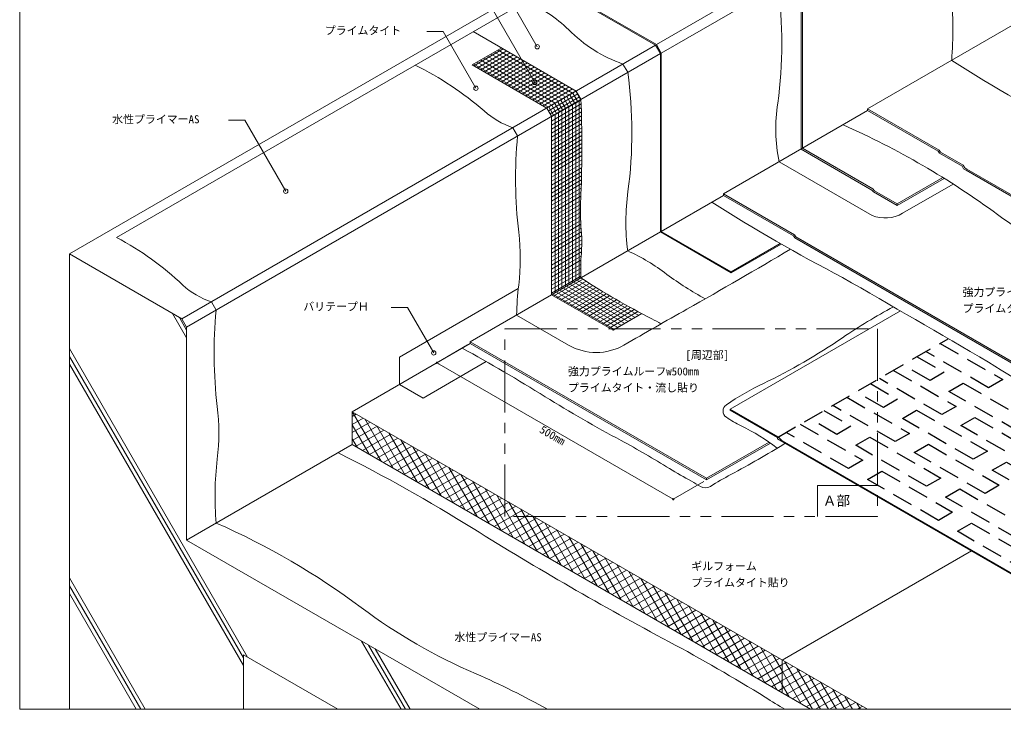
# Model space of a CAD drawing. Units: millimetres, scale not verified. Extents: x -1381 to 1381, y -955 to 955.
# Drawn here: x -1381 to 421, y -955 to 308 of the extents above; entities that cross this region are included whole.
import ezdxf
from ezdxf.enums import TextEntityAlignment as Align

# ---------------------------------------------------------------- set-up
doc = ezdxf.new("R2010")
doc.units = ezdxf.units.MM
doc.header["$LTSCALE"] = 3
doc.linetypes.add('USER1', pattern=[19.05, 12.7, -6.35])
doc.linetypes.add('USER2', pattern=[63.5, 31.75, -6.35, 6.35, -6.35, 6.35, -6.35])
for name, color, linetype, lineweight in [('0-0_0', 7, 'Continuous', 18), ('0-1_HATCH', 9, 'Continuous', 18), ('0-3_KUTAI', 3, 'Continuous', 18), ('0-4_BOUSUI', 1, 'Continuous', 18), ('0-5_MOJI', 7, 'Continuous', 18), ('0-6_sunpo', 7, 'Continuous', 18), ('0-7_WAKU', 7, 'Continuous', 18), ('0-9_COLOR', 9, 'Continuous', 18)]:
    doc.layers.add(name, color=color, linetype=linetype, lineweight=lineweight)
doc.layers.add('0-8_bousui2', color=7, linetype='USER1')
doc.styles.add('ＭＳ ゴシック', font='')
doc.styles.get('ＭＳ ゴシック').set_extended_font_data('MS Gothic')

# ---------------------------------------------------------------- blocks, each defined once
blk = doc.blocks.new('_DOT')
at = {"layer": '0-0_0'}
for p, q in [((-0.5, 0), (-1, 0)), ((0.25, 0), (-0.25, 0))]:
    blk.add_line(p, q, dxfattribs=at)
blk.add_circle((0, 0), 0.25, dxfattribs=at)

msp = doc.modelspace()

# ---------------------------------------------------------------- linework, layer by layer
at = {"layer": '0-0_0'}
for p, q in [((-551.433, 224.953), (-497.653, 256.003)), ((-293.524, -260.95), (-240.779, -230.498))]:
    msp.add_line(p, q, dxfattribs=at)
for points in [[(-406.107, 131.05), (-414.767, 146.05), (-551.433, 224.953)], [(-406.107, 131.05), (-406.107, -195.95), (-293.524, -260.95)]]:
    msp.add_lwpolyline(points, dxfattribs=at)
at = {"layer": '0-1_HATCH'}
for p, q in [((-548.57, 223.301), (-494.79, 254.351)), ((-361.319, 176.908), (-497.984, 255.812)), ((-542.22, 219.635), (-488.44, 250.684)), ((-535.87, 215.968), (-482.09, 247.018)), ((-393.069, 158.578), (-529.734, 237.481)), ((-529.52, 212.302), (-475.74, 243.352)), ((-386.719, 162.244), (-523.384, 241.148)), ((-523.17, 208.636), (-469.39, 239.686)), ((-380.369, 165.91), (-517.034, 244.814)), ((-516.82, 204.97), (-463.04, 236.02)), ((-374.019, 169.576), (-510.684, 248.48)), ((-367.669, 173.242), (-504.334, 252.146)), ((-412.119, 147.579), (-548.784, 226.483)), ((-405.769, 151.245), (-542.434, 230.149)), ((-399.419, 154.911), (-536.084, 233.815)), ((-510.47, 201.304), (-456.69, 232.353)), ((-504.12, 197.638), (-450.34, 228.687)), ((-497.77, 193.971), (-443.99, 225.021)), ((-491.42, 190.305), (-437.64, 221.355)), ((-485.07, 186.639), (-431.29, 217.689)), ((-478.72, 182.973), (-424.94, 214.023)), ((-472.37, 179.307), (-418.59, 210.356)), ((-466.02, 175.641), (-412.24, 206.69)), ((-459.67, 171.974), (-405.89, 203.024)), ((-453.32, 168.308), (-399.54, 199.358)), ((-446.97, 164.642), (-393.19, 195.692)), ((-440.62, 160.976), (-386.84, 192.026)), ((-434.27, 157.31), (-380.49, 188.359)), ((-427.92, 153.643), (-374.14, 184.693)), ((-421.57, 149.977), (-367.79, 181.027)), ((-415.22, 146.311), (-361.44, 177.361)), ((-411.819, 140.943), (-358.039, 171.992)), ((-408.644, 135.443), (-354.864, 166.493)), ((-375.236, 148.873), (-383.896, 163.873)), ((-369.737, 152.048), (-378.397, 167.048)), ((-364.238, 155.223), (-372.898, 170.223)), ((-358.738, 158.398), (-367.399, 173.398)), ((-353.239, 161.573), (-361.899, 176.573)), ((-402.733, 132.998), (-411.393, 147.998)), ((-406.107, 129.575), (-352.279, 160.653)), ((-406.107, 122.243), (-352.047, 153.454)), ((-406.107, 114.911), (-351.836, 146.244)), ((-397.233, 136.173), (-405.894, 151.173)), ((-391.734, 139.348), (-400.394, 154.348)), ((-386.235, 142.523), (-394.895, 157.523)), ((-380.735, 145.698), (-389.396, 160.698)), ((-380.821, -181.351), (-380.821, 145.649)), ((-374.471, -177.685), (-374.471, 149.315)), ((-368.121, -174.019), (-368.121, 152.981)), ((-361.771, -170.353), (-361.771, 156.647)), ((-355.421, -166.687), (-355.421, 160.313)), ((-406.107, 107.578), (-351.645, 139.022)), ((-406.107, 100.246), (-351.475, 131.788)), ((-399.871, -192.35), (-399.871, 134.65)), ((-393.521, -188.684), (-393.521, 138.316)), ((-387.171, -185.018), (-387.171, 141.982)), ((-406.107, 92.914), (-351.324, 124.543)), ((-406.107, 85.581), (-351.194, 117.286)), ((-406.107, 78.249), (-351.084, 110.017)), ((-406.107, 70.917), (-350.995, 102.736)), ((-406.107, 63.584), (-350.926, 95.443)), ((-406.107, 56.252), (-350.879, 88.138)), ((-406.107, 48.92), (-350.852, 80.821)), ((-406.107, 41.587), (-350.846, 73.492)), ((-406.107, 34.255), (-350.861, 66.151)), ((-406.107, 26.923), (-350.897, 58.798)), ((-406.107, 19.59), (-350.955, 51.432)), ((-406.107, 12.258), (-351.034, 44.055)), ((-406.107, 4.926), (-351.134, 36.664)), ((-406.107, -2.407), (-351.256, 29.261)), ((-406.107, -9.739), (-351.4, 21.846)), ((-406.107, -17.071), (-351.566, 14.418)), ((-406.107, -24.404), (-351.753, 6.977)), ((-406.107, -31.736), (-351.963, -0.476)), ((-406.107, -39.069), (-352.195, -7.942)), ((-406.107, -46.401), (-352.552, -15.481)), ((-406.107, -53.733), (-352.932, -23.032)), ((-406.107, -61.066), (-353.178, -30.507)), ((-406.107, -68.398), (-353.294, -37.906)), ((-406.107, -75.73), (-353.284, -45.233)), ((-406.107, -83.063), (-353.151, -52.489)), ((-406.107, -90.395), (-352.901, -59.676)), ((-406.107, -97.727), (-352.534, -66.797)), ((-406.107, -105.06), (-352, -73.821)), ((-406.107, -112.392), (-351.51, -80.87)), ((-406.107, -119.724), (-351.175, -88.009)), ((-406.107, -127.057), (-351.002, -95.242)), ((-406.107, -134.389), (-350.995, -102.57)), ((-406.107, -141.721), (-351.163, -109.999)), ((-406.107, -149.054), (-351.512, -117.533)), ((-406.107, -156.386), (-352.051, -125.177)), ((-406.107, -163.718), (-352.566, -132.807)), ((-406.107, -171.051), (-352.856, -140.307)), ((-406.107, -178.383), (-352.936, -147.685)), ((-406.107, -185.716), (-352.815, -154.947)), ((-406.107, -193.048), (-352.502, -162.099)), ((-402.271, -198.165), (-348.769, -167.276)), ((-395.921, -201.831), (-342.839, -171.185)), ((-389.571, -205.498), (-336.859, -175.064)), ((-383.221, -209.164), (-330.827, -178.914)), ((-265.724, -244.9), (-378.308, -179.9)), ((-259.374, -241.234), (-371.958, -176.234)), ((-253.024, -237.568), (-365.608, -172.568)), ((-246.674, -233.902), (-359.258, -168.902)), ((-344.583, -170.042), (-352.908, -165.236)), ((-291.124, -259.565), (-403.708, -194.565)), ((-284.774, -255.899), (-397.358, -190.899)), ((-278.424, -252.233), (-391.008, -187.233)), ((-272.074, -248.566), (-384.658, -183.566)), ((-376.871, -212.83), (-324.744, -182.734)), ((-370.521, -216.496), (-318.608, -186.524)), ((-364.171, -220.162), (-312.419, -190.283)), ((-357.821, -223.828), (-306.176, -194.011)), ((-351.471, -227.495), (-299.879, -197.708)), ((-345.121, -231.161), (-293.527, -201.373)), ((-338.771, -234.827), (-287.135, -205.015)), ((-332.421, -238.493), (-280.758, -208.665)), ((-326.071, -242.159), (-274.339, -212.292)), ((-319.721, -245.825), (-267.879, -215.895)), ((-313.371, -249.492), (-261.377, -219.473)), ((-307.021, -253.158), (-254.832, -223.027)), ((-300.671, -256.824), (-248.244, -226.556)), ((-294.321, -260.49), (-241.614, -230.06)), ((-771.656, -418.762), (-764.068, -414.381)), ((-718.662, -500.596), (-770.623, -410.596)), ((-771.656, -433.427), (-751.368, -421.714)), ((-771.656, -448.092), (-738.668, -429.046)), ((-696.665, -513.296), (-748.626, -423.296)), ((-740.659, -487.896), (-771.656, -434.208)), ((-771.656, -462.756), (-725.968, -436.378)), ((-765.229, -473.711), (-713.268, -443.711)), ((-674.668, -525.996), (-726.629, -435.996)), ((-652.671, -538.696), (-704.632, -448.696)), ((-762.656, -475.196), (-771.656, -459.608)), ((-752.529, -481.043), (-700.568, -451.043)), ((-739.829, -488.375), (-687.868, -458.375)), ((-727.129, -495.708), (-675.168, -465.708)), ((-630.674, -551.396), (-682.635, -461.396)), ((-714.429, -503.04), (-662.468, -473.04)), ((-701.729, -510.372), (-649.768, -480.372)), ((-608.677, -564.096), (-660.638, -474.096)), ((-689.029, -517.705), (-637.068, -487.705)), ((-676.329, -525.037), (-624.368, -495.037)), ((-663.629, -532.369), (-611.668, -502.369)), ((-586.68, -576.796), (-638.641, -486.796)), ((-564.683, -589.496), (-616.644, -499.496)), ((-650.929, -539.702), (-598.968, -509.702)), ((-638.229, -547.034), (-586.268, -517.034)), ((-542.686, -602.196), (-594.647, -512.196)), ((-625.529, -554.366), (-573.568, -524.366)), ((-612.829, -561.699), (-560.868, -531.699)), ((-600.129, -569.031), (-548.168, -539.031)), ((-520.688, -614.896), (-572.65, -524.896)), ((-498.691, -627.596), (-550.653, -537.596)), ((-587.429, -576.363), (-535.468, -546.363)), ((-574.729, -583.696), (-522.768, -553.696)), ((-476.694, -640.296), (-528.656, -550.296)), ((-562.029, -591.028), (-510.068, -561.028)), ((-549.329, -598.36), (-497.368, -568.36)), ((-536.629, -605.693), (-484.668, -575.693)), ((-454.697, -652.996), (-506.659, -562.996)), ((-432.7, -665.696), (-484.662, -575.696)), ((-523.929, -613.025), (-471.968, -583.025)), ((-511.229, -620.358), (-459.268, -590.358)), ((-410.703, -678.396), (-462.665, -588.396)), ((-498.529, -627.69), (-446.568, -597.69)), ((-485.829, -635.022), (-433.868, -605.022)), ((-473.129, -642.355), (-421.168, -612.355)), ((-388.706, -691.096), (-440.668, -601.096)), ((-460.429, -649.687), (-408.468, -619.687)), ((-447.729, -657.019), (-395.768, -627.019)), ((-366.709, -703.796), (-418.671, -613.796)), ((-344.712, -716.496), (-396.674, -626.496)), ((-435.029, -664.352), (-383.068, -634.352)), ((-422.329, -671.684), (-370.368, -641.684)), ((-322.715, -729.196), (-374.677, -639.196)), ((-409.629, -679.016), (-357.668, -649.016)), ((-396.929, -686.349), (-344.968, -656.349)), ((-384.229, -693.681), (-332.268, -663.681)), ((-300.718, -741.896), (-352.68, -651.896)), ((-278.721, -754.596), (-330.683, -664.596)), ((-371.529, -701.013), (-319.568, -671.013)), ((-358.829, -708.346), (-306.868, -678.346)), ((-256.724, -767.296), (-308.685, -677.296)), ((-346.129, -715.678), (-294.168, -685.678)), ((-333.429, -723.01), (-281.468, -693.01)), ((-320.729, -730.343), (-268.768, -700.343)), ((-234.727, -779.996), (-286.688, -689.996)), ((-212.73, -792.696), (-264.691, -702.696)), ((-308.029, -737.675), (-256.068, -707.675)), ((-295.329, -745.007), (-243.368, -715.007)), ((-190.733, -805.396), (-242.694, -715.396)), ((-282.629, -752.34), (-230.668, -722.34)), ((-269.929, -759.672), (-217.968, -729.672)), ((-257.229, -767.004), (-205.268, -737.004)), ((-168.736, -818.096), (-220.697, -728.096)), ((-244.529, -774.337), (-192.568, -744.337)), ((-231.829, -781.669), (-179.868, -751.669)), ((-146.739, -830.796), (-198.7, -740.796)), ((-124.742, -843.496), (-176.703, -753.496)), ((-219.129, -789.002), (-167.168, -759.002)), ((-206.429, -796.334), (-154.468, -766.334)), ((-193.729, -803.666), (-141.768, -773.666)), ((-102.745, -856.196), (-154.706, -766.196)), ((-181.029, -810.999), (-129.068, -780.999)), ((-168.329, -818.331), (-116.368, -788.331)), ((-80.748, -868.896), (-132.709, -778.896)), ((-58.751, -881.596), (-110.712, -791.596)), ((-155.629, -825.663), (-103.668, -795.663)), ((-142.929, -832.996), (-90.968, -802.996)), ((-130.229, -840.328), (-78.268, -810.328)), ((-36.753, -894.296), (-88.715, -804.296)), ((-117.529, -847.66), (-65.568, -817.66)), ((-104.829, -854.993), (-52.868, -824.993)), ((-14.756, -906.996), (-66.718, -816.996)), ((-92.129, -862.325), (-40.168, -832.325)), ((-79.429, -869.657), (-27.468, -839.657)), ((7.241, -919.696), (-44.721, -829.696)), ((16.427, -910.208), (-22.724, -842.396)), ((-66.729, -876.99), (-14.768, -846.99)), ((-54.029, -884.322), (-2.068, -854.322)), ((-41.329, -891.654), (10.632, -861.654)), ((16.427, -884.808), (-0.727, -855.096)), ((-28.629, -898.987), (16.427, -872.974)), ((16.427, -872.974), (23.332, -868.987)), ((16.427, -887.638), (36.032, -876.319)), ((71.617, -955), (21.27, -867.796)), ((86.282, -955), (43.267, -880.496)), ((-15.929, -906.319), (16.427, -887.638)), ((16.427, -902.303), (48.732, -883.651)), ((51.235, -945.096), (16.427, -884.808)), ((16.427, -916.968), (61.432, -890.984)), ((22.171, -928.316), (74.132, -898.316)), ((100.947, -955), (65.264, -893.196)), ((-3.229, -913.651), (16.427, -902.303)), ((9.471, -920.984), (16.427, -916.968)), ((29.238, -932.396), (16.427, -910.208)), ((34.871, -935.648), (86.832, -905.648)), ((47.571, -942.981), (99.532, -912.981)), ((115.611, -955), (87.261, -905.896)), ((130.276, -955), (109.258, -918.596)), ((60.271, -950.313), (112.232, -920.313)), ((77.553, -955), (124.932, -927.646)), ((102.953, -955), (137.632, -934.978)), ((144.941, -955), (131.255, -931.296)), ((128.353, -955), (150.332, -942.31)), ((159.606, -955), (153.252, -943.996)), ((153.753, -955), (163.032, -949.643))]:
    msp.add_line(p, q, dxfattribs=at)
at = {"layer": '0-3_KUTAI'}
for p, q in [((-1289.373, -121.096), (366.635, 835)), ((-215.582, 261.05), (-1083.425, -240)), ((-206.921, 246.05), (-1074.765, -255)), ((-1289.373, -121.096), (-1289.373, -955)), ((-1074.765, -645), (-771.656, -470)), ((-970.842, -855), (-797.637, -955)), ((-970.842, -855), (-970.842, -955))]:
    msp.add_line(p, q, dxfattribs=at)
for points in [[(-1074.765, -255), (-1083.425, -240), (-1289.373, -121.096)], [(-537.829, -955), (-1074.765, -645), (-1074.765, -255)]]:
    msp.add_lwpolyline(points, dxfattribs=at)
at = {"layer": '0-4_BOUSUI'}
for p, q in [((-1203.008, -91.234), (401.276, 835)), ((-214.314, 262.318), (41.642, 410.094)), ((-205.189, 246.514), (50.766, 394.29)), ((-275.423, 226.5), (-266.763, 211.5)), ((-91.072, -11.064), (172.829, 141.299)), ((-477.207, 110), (-468.547, 95)), ((181.149, -50.619), (10.783, 47.742)), ((226.602, -32.694), (313.04, 17.211)), ((236.802, -46.805), (329.593, 6.768)), ((-205.189, -79.95), (-91.072, -14.064)), ((-555.15, -282), (-206.921, -80.95)), ((-77.018, -153.95), (12.791, -102.099)), ((-77.018, -155.95), (14.533, -103.094)), ((-77.018, -155.95), (-77.018, -153.95)), ((-685.054, -310), (-467.169, -184.204)), ((-1029.471, -208.85), (-1020.811, -223.85)), ((-470.365, -233.05), (-375.065, -288.072)), ((-771.656, -410), (-555.15, -285)), ((-122.137, -532), (-555.15, -282)), ((-555.15, -285), (-555.15, -282)), ((-122.137, -535), (-555.15, -285)), ((-685.054, -360), (-685.054, -310)), ((172.312, -955), (-771.656, -410)), ((-122.137, -532), (-7.707, -465.934)), ((-122.137, -535), (-5.366, -467.582)), ((-122.137, -535), (-122.137, -532)), ((16.427, -865), (362.837, -665)), ((16.427, -865), (16.427, -925))]:
    msp.add_line(p, q, dxfattribs=at)
for points in [[(172.829, 141.299), (172.829, 144.299), (1363.332, 831.636)], [(226.602, -29.694), (185.066, -5.713), (182.468, -2.213), (53.364, 72.326), (53.364, 394.986), (43.544, 411.996), (-113.612, 502.729), (-117.942, 502.229), (-131.799, 510.229)], [(226.602, -32.694), (183.301, -7.694), (180.703, -4.194), (50.766, 70.826), (50.766, 394.29), (41.642, 410.094), (-113.612, 499.729), (-117.942, 499.229), (-131.799, 507.229)], [(-369.567, 351.953), (-214.314, 262.318), (-205.189, 246.514), (-205.189, -79.95), (-77.018, -153.95)], [(-369.567, 349.953), (-215.582, 261.05), (-206.921, 246.05), (-206.921, -80.95), (-77.018, -155.95)], [(-352.327, 162.1), (-360.988, 177.1), (-549.614, 286.003)], [(172.829, 144.299), (303.699, 68.741), (306.297, 65.241), (347.969, 41.182), (350.567, 36.682), (354.77, 34.255), (513.61, -57.451), (514.909, -56.701), (604.406, -108.372), (611.504, -115.47), (1380.65, -559.537)], [(172.829, 141.299), (301.933, 66.76), (304.531, 63.26), (346.067, 39.28), (348.666, 34.78), (353.471, 32.005), (513.61, -60.451), (514.909, -59.701), (602.811, -110.451), (609.909, -117.549), (1379.35, -561.787)], [(226.602, -32.694), (226.602, -29.694), (310.536, 18.765)], [(-91.072, -14.064), (-91.072, -11.064), (38.865, -86.084), (41.463, -89.584), (1379.35, -862.013)], [(-91.072, -14.064), (37.1, -88.064), (39.698, -91.564), (1379.35, -865.013)], [(-78.836, -407), (-78.836, -405.5), (232.909, -225.514)], [(-685.054, -360), (-641.752, -385), (-526.086, -318.22)], [(68.389, -955), (-771.656, -470), (-771.656, -410)], [(-78.836, -405.5), (9.066, -456.25), (16.164, -463.348), (867.73, -955)], [(-78.836, -407), (7.767, -457), (7.767, -460), (865.132, -955)]]:
    msp.add_lwpolyline(points, dxfattribs=at)
for centre, radius, start, end in [((-789.907, 262.522), 805.335, 352.32595, 7.851), ((-458.964, 289.968), 787.821, 355.86783, 4.80915), ((-556.732, 101.145), 261.793, 46.0065, 66.72164), ((-189.06, 472.943), 261.137, 224.63115, 250.68755), ((-934.803, -332.152), 622.698, 49.39872, 63.39566), ((1627.41, 2259.751), 2408.002, 237.30845, 243.89923), ((-1064.481, 100.997), 805.335, 352.32595, 7.88664), ((-2905.768, 75.088), 2554.923, 358.04834, 1.95166), ((290.464, 108.089), 286.118, 170.56746, 192.17625), ((-430.283, 250.225), 147.868, 227.82762, 251.49794), ((-485.048, -1266.061), 1511.202, 53.63938, 66.07541), ((362.765, 16.466), 835.014, 174.60328, 186.73846), ((79.362, -40.984), 432.667, 176.14874, 183.85126), ((147.777, -62.561), 417.907, 172.29696, 187.2776), ((1692.575, 2838.666), 3386.705, 237.78469, 242.45874), ((205.074, 8.219), 63.517, 247.87196, 299.96837), ((930.863, 657.2), 877.048, 233.63938, 246.36062), ((-666.062, -99.185), 315.085, 355.1351, 5.30656), ((-875.227, -129.807), 411.59, 353.26154, 6.73846), ((-1448.783, -561.585), 530.693, 46.2527, 62.41133), ((-86.174, -146.873), 266.764, 175.49227, 183.87502), ((-419.239, -451.202), 368.707, 52.52949, 65.57248), ((-5417.453, 9084.132), 10689.695, 299.47166, 300.64793), ((170.106, 335.233), 614.083, 233.52663, 241.29438), ((-982.547, -68.625), 147.868, 227.82762, 251.49794), ((115.44, -246.858), 585.968, 173.26154, 178.64968), ((372.342, 939.766), 1321.149, 236.73481, 243.2428), ((-18818.984, -33161.964), 38049.762, 59.67222, 60.13777), ((-189.499, -302.384), 835.014, 174.60328, 186.73846), ((5722.087, -10672.865), 11991.326, 119.36545, 120), ((697.319, -1111.5), 1012.901, 118.11097, 124.28237), ((-782.715, -1258.279), 1162.305, 60.24211, 61.18217), ((-324.321, -200.18), 101.488, 240, 300), ((-495.45, 635.857), 1102.745, 295.64935, 304.35065), ((-2215.367, -3280.666), 3410.242, 58.19318, 61.1532), ((4186.538, 5725.816), 7136.231, 237.89754, 241.4631), ((205.795, -824.524), 517.273, 115.64935, 124.35065), ((926.41, 1785.155), 2550.74, 238.19318, 241.80682), ((-1427.491, -448.657), 411.59, 353.26154, 6.73846), ((-78.264, -408.9), 13.851, 124.35065, 235.64935), ((29.658, -250.993), 205.115, 235.64935, 244.35065), ((-218.388, -767.562), 367.922, 52.22492, 64.35065), ((-1045.583, -1893.648), 1623.269, 58.19318, 61.80682), ((-935.655, 1075.318), 1815.898, 298.19318, 301.80682), ((-2165.139, -3212.515), 3051.123, 58.03588, 63.37215), ((-436.823, -565.708), 585.968, 173.26154, 184.71259), ((195.109, 106.851), 730.73, 238.19318, 241.80682), ((-294.648, -806.803), 305.911, 58.19318, 61.80682), ((247.249, -1131.419), 687.889, 118.19318, 121.80682), ((-124.362, -532.232), 17.178, 238.19318, 301.80682), ((-1566.515, -1856.435), 1357.133, 53.2651, 66.29045), ((2651.362, 4506.248), 6047.117, 238.03588, 241.96412), ((-135.506, 60.972), 1035.404, 233.2651, 246.7349), ((-1585.933, -3450.919), 2967.936, 58.03588, 61.96412), ((-1078.674, -2132.716), 1352.447, 60.55219, 66.7349), ((1097.63, 849.669), 2101.242, 238.03588, 239.1886)]:
    msp.add_arc(centre, radius, start, end, dxfattribs=at)
at = {"layer": '0-5_MOJI'}
for p, q in [((-432.583, 258.309), (-497.546, 370.829)), ((-437.035, 192.97), (-516.761, 331.06)), ((-634.781, 286.192), (-604.781, 286.192)), ((-544.737, 182.192), (-604.781, 286.192)), ((-998.28, 123.688), (-968.28, 123.688)), ((-893.28, -6.216), (-968.28, 123.688)), ((-700.039, -219.333), (-670.039, -219.333)), ((-622.101, -302.363), (-670.039, -219.333))]:
    msp.add_line(p, q, dxfattribs=at)
at = {"layer": '0-5_MOJI', "linetype": 'USER2'}
msp.add_lwpolyline([(-492.146, -258.268), (190.639, -258.268), (190.639, -601.743), (-492.146, -601.743)], close=True, dxfattribs=at)
at = {"layer": '0-5_MOJI'}
msp.add_lwpolyline([(190.639, -545.218), (80.639, -545.218), (80.639, -601.743)], dxfattribs=at)
for centre in [(-432.583, 258.309), (-544.737, 182.192), (-437.035, 192.97), (-893.28, -6.216), (-622.101, -302.363)]:
    msp.add_circle(centre, 4, dxfattribs=at)
at = {"layer": '0-6_sunpo'}
for p, q in [((-560.15, -287.887), (-616.317, -320.315)), ((-611.987, -322.815), (-187.634, -567.815)), ((-127.137, -537.887), (-183.304, -570.315))]:
    msp.add_line(p, q, dxfattribs=at)
at = {"layer": '0-7_WAKU'}
msp.add_lwpolyline([(-1380.65, -955), (1379.35, -955), (1379.35, 955), (-1380.65, 955)], close=True, dxfattribs=at)
at = {"layer": '0-8_bousui2'}
msp.add_line((7.767, -457), (320.593, -276.39), dxfattribs=at)
for points in [[(305.658, -285.012), (420.161, -351.12), (394.18, -366.12), (279.677, -300.012)], [(263.553, -309.322), (313.104, -337.93), (287.123, -352.93), (237.572, -324.322)], [(220.252, -334.322), (334.754, -400.43), (308.774, -415.43), (194.271, -349.322)], [(178.147, -358.631), (227.697, -387.239), (201.717, -402.239), (152.166, -373.631)], [(134.845, -383.631), (249.348, -449.739), (223.367, -464.739), (108.865, -398.631)], [(92.74, -407.941), (142.291, -436.549), (116.31, -451.549), (66.759, -422.941)], [(49.439, -432.941), (163.941, -499.049), (137.961, -514.049), (23.458, -447.941)]]:
    msp.add_lwpolyline(points, dxfattribs=at)
for points in [[(321.764, -372.93), (347.745, -357.93), (477.649, -432.93), (451.668, -447.93)], [(236.358, -422.239), (262.338, -407.239), (392.242, -482.239), (366.261, -497.239)], [(343.415, -435.43), (369.395, -420.43), (499.299, -495.43), (473.318, -510.43)], [(150.951, -471.549), (176.932, -456.549), (306.836, -531.549), (280.855, -546.549)], [(258.008, -484.739), (283.989, -469.739), (413.893, -544.739), (387.912, -559.739)], [(400.902, -517.239), (426.883, -502.239), (556.787, -577.239), (530.806, -592.239)], [(172.602, -534.049), (198.583, -519.049), (328.486, -594.049), (302.506, -609.049)], [(315.496, -566.549), (341.477, -551.549), (471.381, -626.549), (445.4, -641.549)], [(337.147, -629.049), (363.127, -614.049), (493.031, -689.049), (467.05, -704.049)]]:
    msp.add_lwpolyline(points, close=True, dxfattribs=at)
at = {"layer": '0-9_COLOR'}
for p, q in [((-1074.765, -274.808), (-1100.579, -230.096)), ((-1074.765, -260.453), (-1088.148, -237.273)), ((-963.133, -859.45), (-1289.373, -294.388)), ((-970.842, -860.453), (-1289.373, -308.742)), ((-970.842, -874.808), (-1289.373, -323.096)), ((-1150.455, -955), (-1289.373, -714.388)), ((-1158.742, -955), (-1289.373, -728.742)), ((-1167.03, -955), (-1289.373, -743.096)), ((-682.056, -955), (-754.169, -830.096)), ((-673.768, -955), (-741.738, -837.273)), ((-665.481, -955), (-729.307, -844.45))]:
    msp.add_line(p, q, dxfattribs=at)

# ---------------------------------------------------------------- block references
at = {"layer": '0-6_sunpo', "xscale": 5, "yscale": 5}
for p, rotation in [((-616.317, -320.315), 150), ((-183.304, -570.315), 330)]:
    msp.add_blockref('_DOT', p, dxfattribs=dict(at, rotation=rotation))

# ---------------------------------------------------------------- texts
at = {"layer": '0-5_MOJI', "style": 'ＭＳ ゴシック'}
for s, height, p in [('プライムタイト', 14.66, (-821.71, 276.192)), ('水性プライマーAS', 14.66, (-1211.198, 113.688)), ('強力プライムルーフ', 14.66, (346.635, -202.667)), ('バリテープＨ', 14.66, (-860.978, -229.333)), ('プライムタイト・流し貼り', 14.66, (346.635, -232.667)), ('[周辺部]', 14.66, (-160.964, -317.978)), ('強力プライムルーフw500mm', 14.66, (-376.2, -347.978)), ('プライムタイト・流し貼り', 14.66, (-376.2, -377.978)), ('Ａ部', 18.33, (90.639, -587.718)), ('ギルフォーム', 14.66, (-150.2, -704.665)), ('プライムタイト貼り', 14.66, (-150.2, -734.665)), ('水性プライマーAS', 14.66, (-584.205, -834.709))]:
    msp.add_text(s, height=height, dxfattribs=at).set_placement(p, align=Align.BOTTOM_LEFT)
at = {"layer": '0-6_sunpo', "style": 'ＭＳ ゴシック'}
msp.add_text('500mm', height=14.66, rotation=330, dxfattribs=at).set_placement((-431.961, -451.001), align=Align.BOTTOM_LEFT)

doc.saveas('drawing.dxf')
